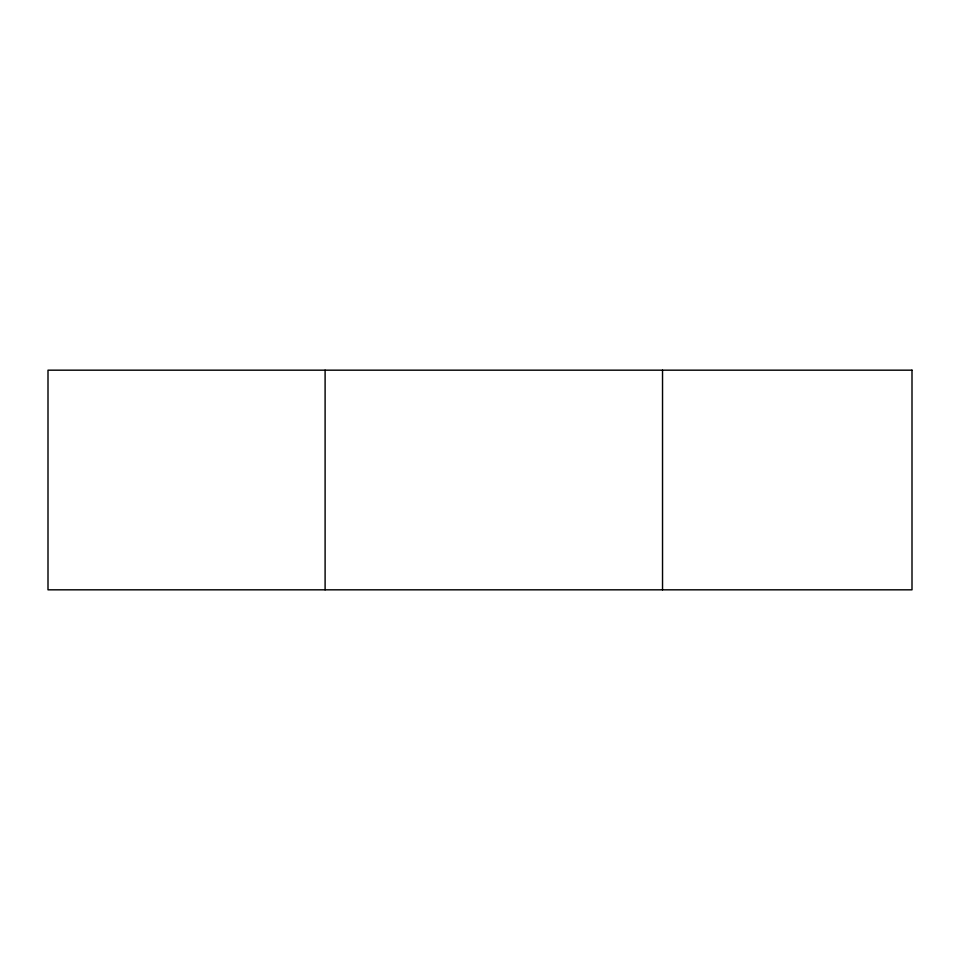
<?xml version="1.0" encoding="UTF-8"?>
<svg xmlns="http://www.w3.org/2000/svg" width="960" height="960" viewBox="0 0 960 960"><rect width="100%" height="100%" fill="white"/><g stroke="black" fill="none" stroke-linecap="round" stroke-linejoin="round"><path stroke-width="1.44" d="M662.532 370.176L662.532 589.824M325.104 370.176L325.104 589.824M912 370.176L48 370.176L48 589.824L912 589.824L912 370.176"/></g></svg>
